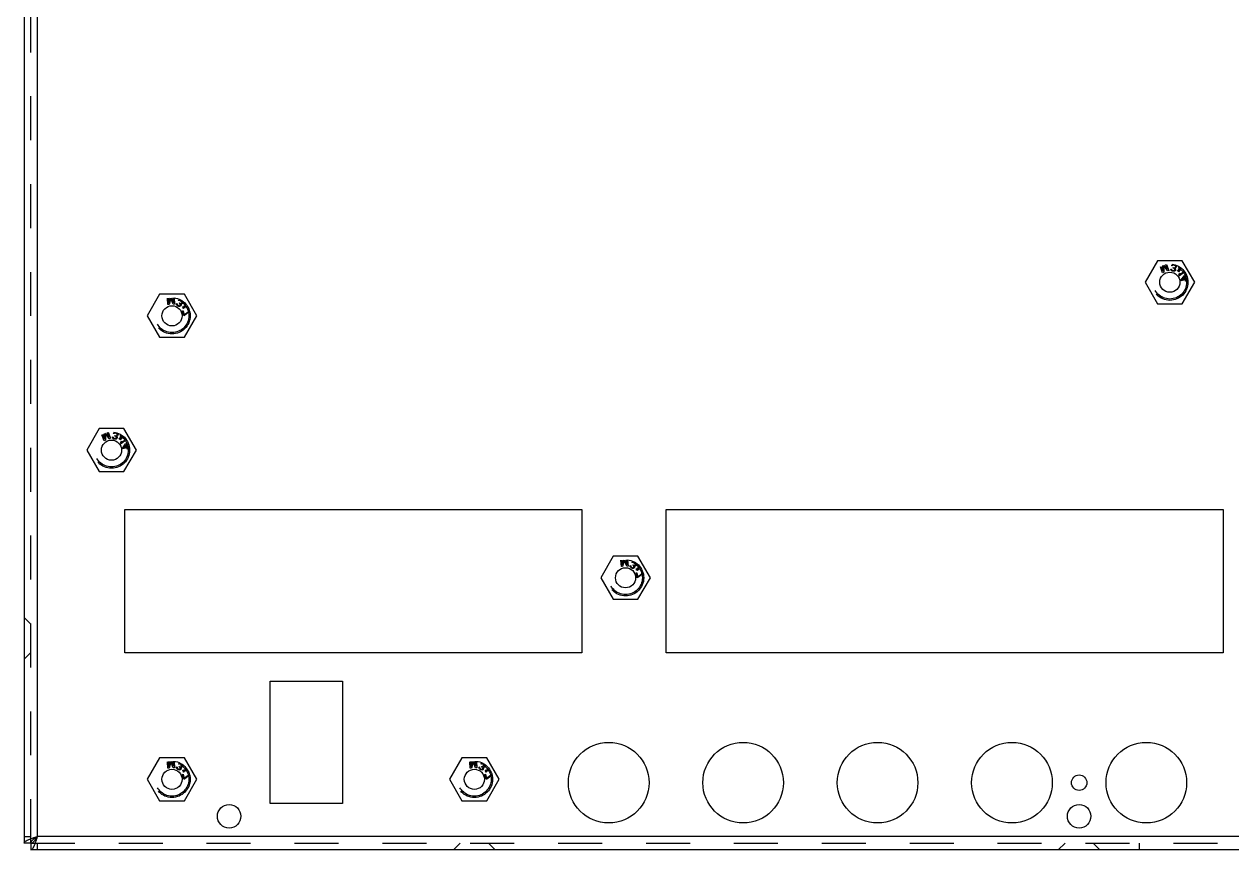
# Model space of a CAD drawing. Header units: millimetres. Extents: x 1262 to 3787, y 0 to 841.
# Drawn here: x 3295.3 to 3475, y 323.7 to 446.6 of the extents above; entities that cross this region are included whole.
import ezdxf

# ---------------------------------------------------------------- set-up
doc = ezdxf.new("R2010")
doc.units = ezdxf.units.MM
doc.header["$LTSCALE"] = 65.395
doc.linetypes.add('HIDDEN', pattern=[0.2, 0.1, -0.1])
doc.layers.get('0').update_dxf_attribs({"linetype": 'CONTINUOUS'})
doc.layers.add('02___PRT_ALL_AXES', color=7, linetype='CONTINUOUS')
doc.layers.add('DEFAULT_2', color=8, linetype='HIDDEN')

msp = doc.modelspace()

# ---------------------------------------------------------------- linework, layer by layer
at = {"color": 3, "linetype": 'Continuous'}
for p, q in [((3295.263, 581.004), (3295.263, 324.704)), ((3297.263, 325.704), (3297.263, 580.004)), ((3310.263, 353.054), (3310.263, 374.354)), ((3310.263, 374.354), (3378.263, 374.354)), ((3378.263, 374.354), (3378.263, 353.054)), ((3390.813, 353.054), (3390.813, 374.354)), ((3390.813, 374.354), (3473.713, 374.354)), ((3473.713, 374.354), (3473.713, 353.054)), ((3378.263, 353.054), (3310.263, 353.054)), ((3473.713, 353.054), (3390.813, 353.054)), ((3331.863, 330.604), (3331.863, 348.804)), ((3331.863, 348.804), (3342.663, 348.804)), ((3342.663, 348.804), (3342.663, 330.604)), ((3342.663, 330.604), (3331.863, 330.604)), ((3481.479, 325.704), (3297.263, 325.704)), ((3708.263, 323.704), (3296.263, 323.704))]:
    msp.add_line(p, q, dxfattribs=at)
at = {"color": 7, "linetype": 'Continuous'}
for p, q in [((3463.916, 411.404), (3462.068, 408.204)), ((3467.611, 411.404), (3463.916, 411.404)), ((3469.458, 408.204), (3467.611, 411.404)), ((3462.068, 408.204), (3463.916, 405.004)), ((3467.611, 405.004), (3469.458, 408.204)), ((3315.416, 406.404), (3313.568, 403.204)), ((3319.111, 406.404), (3315.416, 406.404)), ((3320.958, 403.204), (3319.111, 406.404)), ((3463.916, 405.004), (3467.611, 405.004)), ((3313.568, 403.204), (3315.416, 400.004)), ((3319.111, 400.004), (3320.958, 403.204)), ((3315.416, 400.004), (3319.111, 400.004)), ((3306.416, 386.404), (3304.568, 383.204)), ((3310.111, 386.404), (3306.416, 386.404)), ((3311.958, 383.204), (3310.111, 386.404)), ((3304.568, 383.204), (3306.416, 380.004)), ((3310.111, 380.004), (3311.958, 383.204)), ((3306.416, 380.004), (3310.111, 380.004)), ((3382.916, 367.404), (3381.068, 364.204)), ((3386.611, 367.404), (3382.916, 367.404)), ((3388.458, 364.204), (3386.611, 367.404)), ((3381.068, 364.204), (3382.916, 361.004)), ((3386.611, 361.004), (3388.458, 364.204)), ((3382.916, 361.004), (3386.611, 361.004)), ((3315.416, 337.404), (3313.568, 334.204)), ((3319.111, 337.404), (3315.416, 337.404)), ((3320.958, 334.204), (3319.111, 337.404)), ((3360.416, 337.404), (3358.568, 334.204)), ((3364.111, 337.404), (3360.416, 337.404)), ((3365.958, 334.204), (3364.111, 337.404)), ((3313.568, 334.204), (3315.416, 331.004)), ((3319.111, 331.004), (3320.958, 334.204)), ((3358.568, 334.204), (3360.416, 331.004)), ((3364.111, 331.004), (3365.958, 334.204)), ((3315.416, 331.004), (3319.111, 331.004)), ((3360.416, 331.004), (3364.111, 331.004)), ((3296.263, 324.704), (3295.263, 324.704)), ((3296.263, 324.704), (3296.263, 323.704))]:
    msp.add_line(p, q, dxfattribs=at)
at = {"color": 3, "linetype": 'Continuous'}
for points in [[(3295.972, 325.257), (3296.068, 325.297), (3296.166, 325.334), (3296.263, 325.37)], [(3296.816, 324.412), (3296.857, 324.509), (3296.894, 324.606), (3296.93, 324.704)]]:
    msp.add_open_spline(points, degree=3, dxfattribs=at)
at = {"color": 7, "linetype": 'Continuous'}
for points in [[(3296.263, 324.704), (3296.457, 324.704), (3296.877, 325.06), (3297.108, 325.46), (3297.263, 325.704)], [(3296.263, 324.704), (3296.263, 324.897), (3296.62, 325.317), (3297.02, 325.549), (3297.263, 325.704)]]:
    msp.add_open_spline(points, degree=3, knots=[0, 0, 0, 0, 0.4009489, 1, 1, 1, 1], dxfattribs=at)
at = {"color": 3, "linetype": 'Continuous'}
for points, knots in [([(3296.263, 325.37), (3296.341, 325.399), (3296.673, 325.516), (3297.008, 325.622), (3297.263, 325.704)], [0, 0, 0, 0, 0.2361922, 1, 1, 1, 1]), ([(3296.93, 324.704), (3296.959, 324.781), (3297.076, 325.113), (3297.182, 325.448), (3297.263, 325.704)], [0, 0, 0, 0, 0.2361922, 1, 1, 1, 1]), ([(3295.263, 324.704), (3295.263, 324.815), (3295.518, 325.071), (3295.79, 325.181), (3295.972, 325.257)], [0, 0, 0, 0, 0.3603317, 1, 1, 1, 1]), ([(3296.263, 323.704), (3296.374, 323.704), (3296.63, 323.958), (3296.741, 324.23), (3296.816, 324.412)], [0, 0, 0, 0, 0.3603317, 1, 1, 1, 1])]:
    msp.add_open_spline(points, degree=3, knots=knots, dxfattribs=at)
at = {"layer": '02___PRT_ALL_AXES', "color": 3, "linetype": 'Continuous'}
for centre, radius in [((3465.763, 408.204), 1.5), ((3317.263, 403.204), 1.5), ((3308.263, 383.204), 1.5), ((3384.763, 364.204), 1.5), ((3382.263, 333.704), 6), ((3402.263, 333.704), 6), ((3422.263, 333.704), 6), ((3442.263, 333.704), 6), ((3462.263, 333.704), 6), ((3317.263, 334.204), 1.5), ((3362.263, 334.204), 1.5), ((3452.263, 333.704), 1.15), ((3325.763, 328.704), 1.75), ((3452.263, 328.704), 1.75)]:
    msp.add_circle(centre, radius, dxfattribs=at)
at = {"layer": 'DEFAULT_2', "color": 8, "linetype": 'HIDDEN'}
for p, q in [((3296.263, 324.704), (3296.263, 581.004)), ((3464.689, 409.613), (3464.348, 410.503)), ((3464.458, 410.567), (3464.73, 409.856)), ((3464.73, 409.856), (3464.721, 410.694)), ((3465.448, 409.903), (3464.836, 410.626)), ((3464.836, 410.626), (3464.864, 409.68)), ((3464.877, 410.754), (3465.43, 410.124)), ((3465.43, 410.124), (3465.158, 410.835)), ((3465.282, 410.86), (3465.623, 409.97)), ((3465.623, 409.97), (3465.448, 409.903)), ((3465.893, 410.165), (3465.994, 410.14)), ((3465.893, 410.078), (3465.893, 410.165)), ((3465.953, 409.975), (3465.893, 410.078)), ((3466.023, 409.913), (3465.953, 409.975)), ((3465.994, 410.14), (3466.019, 410.068)), ((3466.003, 410.686), (3466.039, 410.743)), ((3466.104, 410.661), (3466.003, 410.686)), ((3466.019, 410.068), (3466.069, 410.011)), ((3466.159, 409.857), (3466.023, 409.913)), ((3466.039, 410.743), (3466.095, 410.795)), ((3466.069, 410.011), (3466.165, 409.965)), ((3466.095, 410.795), (3466.166, 410.821)), ((3466.135, 410.697), (3466.104, 410.661)), ((3466.186, 410.728), (3466.135, 410.697)), ((3466.2, 409.847), (3466.159, 409.857)), ((3466.165, 409.965), (3466.246, 409.945)), ((3466.166, 410.821), (3466.257, 410.842)), ((3466.231, 410.738), (3466.186, 410.728)), ((3466.346, 409.832), (3466.2, 409.847)), ((3466.338, 410.734), (3466.231, 410.738)), ((3466.246, 409.945), (3466.352, 409.94)), ((3466.248, 410.295), (3466.269, 410.378)), ((3466.329, 410.275), (3466.248, 410.295)), ((3466.257, 410.842), (3466.337, 410.842)), ((3466.269, 410.378), (3466.35, 410.357)), ((3466.44, 410.203), (3466.329, 410.275)), ((3466.459, 410.703), (3466.338, 410.734)), ((3466.437, 409.853), (3466.346, 409.832)), ((3466.35, 410.357), (3466.476, 410.347)), ((3466.352, 409.94), (3466.423, 409.966)), ((3466.423, 409.966), (3466.479, 410.018)), ((3466.539, 409.915), (3466.437, 409.853)), ((3466.47, 410.152), (3466.44, 410.203)), ((3466.555, 410.657), (3466.459, 410.703)), ((3466.49, 410.059), (3466.47, 410.152)), ((3466.476, 410.347), (3466.547, 410.373)), ((3466.479, 410.018), (3466.49, 410.059)), ((3466.613, 410.291), (3466.501, 410.275)), ((3466.501, 410.275), (3466.566, 410.193)), ((3466.51, 410.798), (3466.581, 410.76)), ((3466.58, 409.992), (3466.539, 409.915)), ((3466.547, 410.373), (3466.609, 410.446)), ((3466.59, 410.626), (3466.555, 410.657)), ((3466.566, 410.193), (3466.591, 410.121)), ((3466.591, 410.033), (3466.58, 409.992)), ((3466.581, 410.76), (3466.651, 410.698)), ((3466.62, 410.575), (3466.59, 410.626)), ((3466.591, 410.121), (3466.591, 410.033)), ((3466.609, 410.446), (3466.63, 410.528)), ((3466.669, 410.343), (3466.613, 410.291)), ((3466.63, 410.528), (3466.62, 410.575)), ((3466.651, 410.698), (3466.701, 410.642)), ((3466.71, 410.42), (3466.669, 410.343)), ((3466.701, 410.642), (3466.726, 410.57)), ((3466.731, 410.503), (3466.71, 410.42)), ((3466.726, 410.57), (3466.731, 410.503)), ((3466.903, 409.93), (3467.08, 409.953)), ((3466.906, 409.9), (3466.903, 409.93)), ((3467.054, 409.92), (3466.906, 409.9)), ((3466.962, 409.803), (3467.054, 409.92)), ((3466.995, 409.777), (3466.962, 409.803)), ((3467.087, 409.894), (3466.995, 409.777)), ((3467.061, 410.131), (3467.09, 410.135)), ((3467.08, 409.953), (3467.061, 410.131)), ((3467.103, 409.746), (3467.087, 409.894)), ((3467.09, 410.135), (3467.106, 409.987)), ((3467.106, 409.987), (3467.198, 410.104)), ((3467.29, 409.951), (3467.113, 409.928)), ((3467.113, 409.928), (3467.132, 409.75)), ((3467.231, 410.078), (3467.139, 409.961)), ((3467.139, 409.961), (3467.287, 409.98)), ((3467.198, 410.104), (3467.231, 410.078)), ((3467.239, 409.353), (3467.893, 409.863)), ((3467.287, 409.98), (3467.29, 409.951)), ((3464.864, 409.68), (3464.689, 409.613)), ((3467.132, 409.75), (3467.103, 409.746)), ((3467.105, 409.248), (3467.145, 409.438)), ((3467.181, 409.15), (3467.105, 409.248)), ((3467.145, 409.438), (3467.279, 409.543)), ((3467.968, 409.762), (3467.181, 409.15)), ((3467.279, 409.543), (3467.239, 409.353)), ((3467.433, 408.535), (3467.869, 409.16)), ((3467.463, 408.414), (3467.433, 408.535)), ((3468.02, 408.553), (3467.463, 408.414)), ((3467.904, 409.018), (3467.598, 408.577)), ((3467.598, 408.577), (3467.99, 408.675)), ((3467.869, 409.16), (3467.993, 409.191)), ((3467.99, 408.675), (3467.904, 409.018)), ((3467.993, 409.191), (3468.114, 408.706)), ((3468.071, 408.351), (3468.02, 408.553)), ((3468.195, 408.382), (3468.071, 408.351)), ((3468.114, 408.706), (3468.402, 408.778)), ((3468.425, 408.655), (3468.144, 408.584)), ((3468.144, 408.584), (3468.195, 408.382)), ((3316.643, 404.864), (3316.575, 405.814)), ((3316.83, 404.877), (3316.643, 404.864)), ((3316.699, 405.844), (3316.753, 405.085)), ((3316.753, 405.085), (3316.987, 405.889)), ((3317.078, 405.791), (3316.83, 404.877)), ((3317.454, 404.922), (3317.078, 405.791)), ((3317.155, 405.901), (3317.501, 405.138)), ((3317.501, 405.138), (3317.447, 405.897)), ((3317.641, 404.935), (3317.454, 404.922)), ((3317.573, 405.886), (3317.641, 404.935)), ((3317.93, 404.96), (3317.956, 405.044)), ((3317.958, 404.844), (3317.93, 404.96)), ((3317.956, 405.044), (3318.046, 404.99)), ((3318.008, 404.765), (3317.958, 404.844)), ((3318.122, 404.671), (3318.008, 404.765)), ((3318.046, 404.99), (3318.049, 404.914)), ((3318.049, 404.914), (3318.08, 404.845)), ((3318.08, 404.845), (3318.159, 404.773)), ((3318.157, 404.65), (3318.122, 404.671)), ((3318.293, 404.593), (3318.157, 404.65)), ((3318.159, 404.773), (3318.23, 404.73)), ((3318.213, 405.51), (3318.263, 405.554)), ((3318.302, 405.456), (3318.213, 405.51)), ((3318.23, 404.73), (3318.33, 404.695)), ((3318.263, 405.554), (3318.332, 405.587)), ((3318.387, 404.586), (3318.293, 404.593)), ((3318.342, 405.482), (3318.302, 405.456)), ((3318.33, 404.695), (3318.406, 404.699)), ((3318.332, 405.587), (3318.408, 405.592)), ((3318.334, 405.065), (3318.378, 405.138)), ((3318.405, 405.022), (3318.334, 405.065)), ((3318.399, 405.497), (3318.342, 405.482)), ((3318.378, 405.138), (3318.449, 405.095)), ((3318.502, 404.616), (3318.387, 404.586)), ((3318.446, 405.494), (3318.399, 405.497)), ((3318.491, 404.921), (3318.405, 405.022)), ((3318.406, 404.699), (3318.474, 404.732)), ((3318.408, 405.592), (3318.501, 405.585)), ((3318.546, 405.458), (3318.446, 405.494)), ((3318.449, 405.095), (3318.567, 405.049)), ((3318.474, 404.732), (3318.496, 404.769)), ((3318.504, 404.863), (3318.491, 404.921)), ((3318.496, 404.769), (3318.504, 404.863)), ((3318.501, 405.585), (3318.578, 405.562)), ((3318.564, 404.679), (3318.502, 404.616)), ((3318.653, 405.394), (3318.546, 405.458)), ((3318.585, 404.715), (3318.564, 404.679)), ((3318.567, 405.049), (3318.643, 405.053)), ((3318.57, 404.972), (3318.609, 404.875)), ((3318.681, 404.955), (3318.57, 404.972)), ((3318.611, 404.799), (3318.585, 404.715)), ((3318.609, 404.875), (3318.611, 404.799)), ((3318.643, 405.053), (3318.722, 405.104)), ((3318.732, 405.322), (3318.653, 405.394)), ((3318.75, 404.989), (3318.681, 404.955)), ((3318.722, 405.104), (3318.766, 405.177)), ((3318.73, 405.47), (3318.787, 405.413)), ((3318.757, 405.282), (3318.732, 405.322)), ((3318.812, 405.051), (3318.75, 404.989)), ((3318.77, 405.225), (3318.757, 405.282)), ((3318.766, 405.177), (3318.77, 405.225)), ((3318.787, 405.413), (3318.836, 405.334)), ((3318.855, 405.124), (3318.812, 405.051)), ((3318.836, 405.334), (3318.868, 405.265)), ((3318.849, 404.496), (3318.855, 404.525)), ((3318.996, 404.472), (3318.849, 404.496)), ((3318.871, 405.189), (3318.855, 405.124)), ((3318.855, 404.525), (3319.031, 404.496)), ((3318.868, 405.265), (3318.871, 405.189)), ((3318.874, 404.386), (3318.996, 404.472)), ((3318.898, 404.352), (3318.874, 404.386)), ((3319.02, 404.438), (3318.898, 404.352)), ((3318.993, 404.291), (3319.02, 404.438)), ((3319.055, 404.462), (3319.022, 404.287)), ((3319.031, 404.496), (3319.064, 404.672)), ((3319.231, 404.433), (3319.055, 404.462)), ((3319.064, 404.672), (3319.093, 404.667)), ((3319.093, 404.667), (3319.066, 404.521)), ((3319.066, 404.521), (3319.188, 404.606)), ((3319.212, 404.572), (3319.09, 404.487)), ((3319.09, 404.487), (3319.236, 404.462)), ((3319.188, 404.606), (3319.212, 404.572)), ((3319.236, 404.462), (3319.231, 404.433)), ((3318.84, 403.941), (3318.944, 403.965)), ((3319.004, 403.21), (3318.84, 403.941)), ((3318.944, 403.965), (3319.081, 403.355)), ((3319.022, 404.287), (3318.993, 404.291)), ((3319.108, 403.233), (3319.004, 403.21)), ((3319.081, 403.355), (3319.857, 403.954)), ((3319.889, 403.835), (3319.108, 403.233)), ((3307.189, 384.613), (3306.848, 385.503)), ((3306.958, 385.567), (3307.23, 384.856)), ((3307.364, 384.68), (3307.189, 384.613)), ((3307.23, 384.856), (3307.221, 385.694)), ((3307.948, 384.903), (3307.336, 385.626)), ((3307.336, 385.626), (3307.364, 384.68)), ((3307.377, 385.754), (3307.93, 385.124)), ((3307.93, 385.124), (3307.658, 385.835)), ((3307.782, 385.86), (3308.123, 384.97)), ((3308.123, 384.97), (3307.948, 384.903)), ((3308.393, 385.078), (3308.393, 385.165)), ((3308.393, 385.165), (3308.494, 385.14)), ((3308.453, 384.975), (3308.393, 385.078)), ((3308.523, 384.913), (3308.453, 384.975)), ((3308.494, 385.14), (3308.519, 385.068)), ((3308.503, 385.686), (3308.539, 385.743)), ((3308.604, 385.661), (3308.503, 385.686)), ((3308.519, 385.068), (3308.569, 385.011)), ((3308.659, 384.857), (3308.523, 384.913)), ((3308.539, 385.743), (3308.595, 385.795)), ((3308.569, 385.011), (3308.665, 384.965)), ((3308.595, 385.795), (3308.666, 385.821)), ((3308.635, 385.697), (3308.604, 385.661)), ((3308.686, 385.728), (3308.635, 385.697)), ((3308.7, 384.847), (3308.659, 384.857)), ((3308.665, 384.965), (3308.746, 384.945)), ((3308.666, 385.821), (3308.757, 385.842)), ((3308.731, 385.738), (3308.686, 385.728)), ((3308.846, 384.832), (3308.7, 384.847)), ((3308.838, 385.734), (3308.731, 385.738)), ((3308.746, 384.945), (3308.852, 384.94)), ((3308.748, 385.295), (3308.769, 385.378)), ((3308.829, 385.275), (3308.748, 385.295)), ((3308.757, 385.842), (3308.837, 385.842)), ((3308.769, 385.378), (3308.85, 385.357)), ((3308.94, 385.203), (3308.829, 385.275)), ((3308.959, 385.703), (3308.838, 385.734)), ((3308.937, 384.853), (3308.846, 384.832)), ((3308.85, 385.357), (3308.976, 385.347)), ((3308.852, 384.94), (3308.923, 384.966)), ((3308.923, 384.966), (3308.979, 385.018)), ((3309.039, 384.915), (3308.937, 384.853)), ((3308.97, 385.152), (3308.94, 385.203)), ((3309.055, 385.657), (3308.959, 385.703)), ((3308.99, 385.059), (3308.97, 385.152)), ((3308.976, 385.347), (3309.047, 385.373)), ((3308.979, 385.018), (3308.99, 385.059)), ((3309.113, 385.291), (3309.001, 385.275)), ((3309.001, 385.275), (3309.066, 385.193)), ((3309.01, 385.798), (3309.081, 385.76)), ((3309.08, 384.992), (3309.039, 384.915)), ((3309.047, 385.373), (3309.109, 385.446)), ((3309.09, 385.626), (3309.055, 385.657)), ((3309.066, 385.193), (3309.091, 385.121)), ((3309.091, 385.033), (3309.08, 384.992)), ((3309.081, 385.76), (3309.151, 385.698)), ((3309.12, 385.575), (3309.09, 385.626)), ((3309.091, 385.121), (3309.091, 385.033)), ((3309.109, 385.446), (3309.13, 385.528)), ((3309.169, 385.343), (3309.113, 385.291)), ((3309.13, 385.528), (3309.12, 385.575)), ((3309.151, 385.698), (3309.201, 385.642)), ((3309.21, 385.42), (3309.169, 385.343)), ((3309.201, 385.642), (3309.226, 385.57)), ((3309.231, 385.503), (3309.21, 385.42)), ((3309.226, 385.57), (3309.231, 385.503)), ((3309.403, 384.93), (3309.58, 384.953)), ((3309.406, 384.9), (3309.403, 384.93)), ((3309.554, 384.92), (3309.406, 384.9)), ((3309.462, 384.803), (3309.554, 384.92)), ((3309.495, 384.777), (3309.462, 384.803)), ((3309.587, 384.894), (3309.495, 384.777)), ((3309.561, 385.131), (3309.59, 385.135)), ((3309.58, 384.953), (3309.561, 385.131)), ((3309.603, 384.746), (3309.587, 384.894)), ((3309.59, 385.135), (3309.606, 384.987)), ((3309.632, 384.75), (3309.603, 384.746)), ((3309.606, 384.987), (3309.698, 385.104)), ((3309.79, 384.951), (3309.613, 384.928)), ((3309.613, 384.928), (3309.632, 384.75)), ((3309.731, 385.078), (3309.639, 384.961)), ((3309.639, 384.961), (3309.787, 384.98)), ((3310.468, 384.762), (3309.681, 384.15)), ((3309.698, 385.104), (3309.731, 385.078)), ((3309.739, 384.353), (3310.393, 384.863)), ((3309.787, 384.98), (3309.79, 384.951)), ((3309.605, 384.248), (3309.645, 384.438)), ((3309.681, 384.15), (3309.605, 384.248)), ((3309.645, 384.438), (3309.779, 384.543)), ((3309.779, 384.543), (3309.739, 384.353)), ((3309.933, 383.535), (3310.369, 384.16)), ((3309.963, 383.414), (3309.933, 383.535)), ((3310.52, 383.553), (3309.963, 383.414)), ((3310.404, 384.018), (3310.098, 383.577)), ((3310.098, 383.577), (3310.49, 383.675)), ((3310.369, 384.16), (3310.493, 384.191)), ((3310.49, 383.675), (3310.404, 384.018)), ((3310.493, 384.191), (3310.614, 383.706)), ((3310.571, 383.351), (3310.52, 383.553)), ((3310.695, 383.382), (3310.571, 383.351)), ((3310.614, 383.706), (3310.902, 383.778)), ((3310.925, 383.655), (3310.644, 383.584)), ((3310.644, 383.584), (3310.695, 383.382)), ((3384.143, 365.864), (3384.075, 366.814)), ((3384.199, 366.844), (3384.253, 366.085)), ((3384.253, 366.085), (3384.487, 366.889)), ((3384.578, 366.791), (3384.33, 365.877)), ((3384.954, 365.922), (3384.578, 366.791)), ((3384.655, 366.901), (3385.001, 366.138)), ((3385.001, 366.138), (3384.947, 366.897)), ((3385.073, 366.886), (3385.141, 365.935)), ((3384.33, 365.877), (3384.143, 365.864)), ((3385.141, 365.935), (3384.954, 365.922)), ((3385.43, 365.96), (3385.456, 366.044)), ((3385.458, 365.844), (3385.43, 365.96)), ((3385.456, 366.044), (3385.546, 365.99)), ((3385.508, 365.765), (3385.458, 365.844)), ((3385.622, 365.671), (3385.508, 365.765)), ((3385.546, 365.99), (3385.549, 365.914)), ((3385.549, 365.914), (3385.58, 365.845)), ((3385.58, 365.845), (3385.659, 365.773)), ((3385.657, 365.65), (3385.622, 365.671)), ((3385.793, 365.593), (3385.657, 365.65)), ((3385.659, 365.773), (3385.73, 365.73)), ((3385.713, 366.51), (3385.763, 366.554)), ((3385.802, 366.456), (3385.713, 366.51)), ((3385.73, 365.73), (3385.83, 365.695)), ((3385.763, 366.554), (3385.832, 366.587)), ((3385.887, 365.586), (3385.793, 365.593)), ((3385.842, 366.482), (3385.802, 366.456)), ((3385.83, 365.695), (3385.906, 365.699)), ((3385.832, 366.587), (3385.908, 366.592)), ((3385.834, 366.065), (3385.878, 366.138)), ((3385.905, 366.022), (3385.834, 366.065)), ((3385.899, 366.497), (3385.842, 366.482)), ((3385.878, 366.138), (3385.949, 366.095)), ((3386.002, 365.616), (3385.887, 365.586)), ((3385.946, 366.494), (3385.899, 366.497)), ((3385.991, 365.921), (3385.905, 366.022)), ((3385.906, 365.699), (3385.974, 365.732)), ((3385.908, 366.592), (3386.001, 366.585)), ((3386.046, 366.458), (3385.946, 366.494)), ((3385.949, 366.095), (3386.067, 366.049)), ((3385.974, 365.732), (3385.996, 365.769)), ((3386.004, 365.863), (3385.991, 365.921)), ((3385.996, 365.769), (3386.004, 365.863)), ((3386.001, 366.585), (3386.078, 366.562)), ((3386.064, 365.679), (3386.002, 365.616)), ((3386.153, 366.394), (3386.046, 366.458)), ((3386.085, 365.715), (3386.064, 365.679)), ((3386.067, 366.049), (3386.143, 366.053)), ((3386.07, 365.972), (3386.109, 365.875)), ((3386.181, 365.955), (3386.07, 365.972)), ((3386.111, 365.799), (3386.085, 365.715)), ((3386.109, 365.875), (3386.111, 365.799)), ((3386.143, 366.053), (3386.222, 366.104)), ((3386.232, 366.322), (3386.153, 366.394)), ((3386.25, 365.989), (3386.181, 365.955)), ((3386.222, 366.104), (3386.266, 366.177)), ((3386.23, 366.47), (3386.287, 366.413)), ((3386.257, 366.282), (3386.232, 366.322)), ((3386.312, 366.051), (3386.25, 365.989)), ((3386.27, 366.225), (3386.257, 366.282)), ((3386.266, 366.177), (3386.27, 366.225)), ((3386.287, 366.413), (3386.336, 366.334)), ((3386.355, 366.124), (3386.312, 366.051)), ((3386.336, 366.334), (3386.368, 366.265)), ((3386.34, 364.941), (3386.444, 364.965)), ((3386.504, 364.21), (3386.34, 364.941)), ((3386.349, 365.496), (3386.355, 365.525)), ((3386.496, 365.472), (3386.349, 365.496)), ((3386.371, 366.189), (3386.355, 366.124)), ((3386.355, 365.525), (3386.531, 365.496)), ((3386.368, 366.265), (3386.371, 366.189)), ((3386.374, 365.386), (3386.496, 365.472)), ((3386.398, 365.352), (3386.374, 365.386)), ((3386.52, 365.438), (3386.398, 365.352)), ((3386.444, 364.965), (3386.581, 364.355)), ((3386.493, 365.291), (3386.52, 365.438)), ((3386.522, 365.287), (3386.493, 365.291)), ((3386.555, 365.462), (3386.522, 365.287)), ((3386.531, 365.496), (3386.564, 365.672)), ((3386.731, 365.433), (3386.555, 365.462)), ((3386.564, 365.672), (3386.593, 365.667)), ((3386.593, 365.667), (3386.566, 365.521)), ((3386.566, 365.521), (3386.688, 365.606)), ((3386.581, 364.355), (3387.357, 364.954)), ((3386.712, 365.572), (3386.59, 365.487)), ((3386.59, 365.487), (3386.736, 365.462)), ((3386.688, 365.606), (3386.712, 365.572)), ((3386.736, 365.462), (3386.731, 365.433)), ((3386.608, 364.233), (3386.504, 364.21)), ((3387.389, 364.835), (3386.608, 364.233)), ((3295.263, 358.304), (3296.263, 357.304)), ((3295.263, 352.104), (3296.263, 353.104)), ((3316.643, 335.864), (3316.575, 336.814)), ((3316.699, 336.844), (3316.753, 336.085)), ((3316.753, 336.085), (3316.987, 336.889)), ((3317.078, 336.791), (3316.83, 335.877)), ((3317.454, 335.922), (3317.078, 336.791)), ((3317.155, 336.901), (3317.501, 336.138)), ((3317.501, 336.138), (3317.447, 336.897)), ((3317.573, 336.886), (3317.641, 335.935)), ((3318.213, 336.51), (3318.263, 336.554)), ((3318.302, 336.456), (3318.213, 336.51)), ((3318.263, 336.554), (3318.332, 336.587)), ((3318.342, 336.482), (3318.302, 336.456)), ((3318.332, 336.587), (3318.408, 336.592)), ((3318.334, 336.065), (3318.378, 336.138)), ((3318.399, 336.497), (3318.342, 336.482)), ((3318.378, 336.138), (3318.449, 336.095)), ((3318.446, 336.494), (3318.399, 336.497)), ((3318.408, 336.592), (3318.501, 336.585)), ((3318.546, 336.458), (3318.446, 336.494)), ((3318.449, 336.095), (3318.567, 336.049)), ((3318.501, 336.585), (3318.578, 336.562)), ((3318.653, 336.394), (3318.546, 336.458)), ((3318.643, 336.053), (3318.722, 336.104)), ((3318.732, 336.322), (3318.653, 336.394)), ((3318.722, 336.104), (3318.766, 336.177)), ((3318.73, 336.47), (3318.787, 336.413)), ((3318.757, 336.282), (3318.732, 336.322)), ((3318.77, 336.225), (3318.757, 336.282)), ((3318.766, 336.177), (3318.77, 336.225)), ((3318.787, 336.413), (3318.836, 336.334)), ((3318.855, 336.124), (3318.812, 336.051)), ((3318.836, 336.334), (3318.868, 336.265)), ((3318.871, 336.189), (3318.855, 336.124)), ((3318.868, 336.265), (3318.871, 336.189)), ((3361.643, 335.864), (3361.575, 336.814)), ((3361.699, 336.844), (3361.753, 336.085)), ((3361.753, 336.085), (3361.987, 336.889)), ((3362.078, 336.791), (3361.83, 335.877)), ((3362.454, 335.922), (3362.078, 336.791)), ((3362.155, 336.901), (3362.501, 336.138)), ((3362.501, 336.138), (3362.447, 336.897)), ((3362.573, 336.886), (3362.641, 335.935)), ((3363.213, 336.51), (3363.263, 336.554)), ((3363.302, 336.456), (3363.213, 336.51)), ((3363.263, 336.554), (3363.332, 336.587)), ((3363.342, 336.482), (3363.302, 336.456)), ((3363.332, 336.587), (3363.408, 336.592)), ((3363.334, 336.065), (3363.378, 336.138)), ((3363.399, 336.497), (3363.342, 336.482)), ((3363.378, 336.138), (3363.449, 336.095)), ((3363.446, 336.494), (3363.399, 336.497)), ((3363.408, 336.592), (3363.501, 336.585)), ((3363.546, 336.458), (3363.446, 336.494)), ((3363.449, 336.095), (3363.567, 336.049)), ((3363.501, 336.585), (3363.578, 336.562)), ((3363.653, 336.394), (3363.546, 336.458)), ((3363.643, 336.053), (3363.722, 336.104)), ((3363.732, 336.322), (3363.653, 336.394)), ((3363.722, 336.104), (3363.766, 336.177)), ((3363.73, 336.47), (3363.787, 336.413)), ((3363.757, 336.282), (3363.732, 336.322)), ((3363.77, 336.225), (3363.757, 336.282)), ((3363.766, 336.177), (3363.77, 336.225)), ((3363.787, 336.413), (3363.836, 336.334)), ((3363.855, 336.124), (3363.812, 336.051)), ((3363.836, 336.334), (3363.868, 336.265)), ((3363.871, 336.189), (3363.855, 336.124)), ((3363.868, 336.265), (3363.871, 336.189)), ((3316.83, 335.877), (3316.643, 335.864)), ((3317.641, 335.935), (3317.454, 335.922)), ((3317.93, 335.96), (3317.956, 336.044)), ((3317.958, 335.844), (3317.93, 335.96)), ((3317.956, 336.044), (3318.046, 335.99)), ((3318.008, 335.765), (3317.958, 335.844)), ((3318.122, 335.671), (3318.008, 335.765)), ((3318.046, 335.99), (3318.049, 335.914)), ((3318.049, 335.914), (3318.08, 335.845)), ((3318.08, 335.845), (3318.159, 335.773)), ((3318.157, 335.65), (3318.122, 335.671)), ((3318.293, 335.593), (3318.157, 335.65)), ((3318.159, 335.773), (3318.23, 335.73)), ((3318.23, 335.73), (3318.33, 335.695)), ((3318.387, 335.586), (3318.293, 335.593)), ((3318.33, 335.695), (3318.406, 335.699)), ((3318.405, 336.022), (3318.334, 336.065)), ((3318.502, 335.616), (3318.387, 335.586)), ((3318.491, 335.921), (3318.405, 336.022)), ((3318.406, 335.699), (3318.474, 335.732)), ((3318.474, 335.732), (3318.496, 335.769)), ((3318.504, 335.863), (3318.491, 335.921)), ((3318.496, 335.769), (3318.504, 335.863)), ((3318.564, 335.679), (3318.502, 335.616)), ((3318.585, 335.715), (3318.564, 335.679)), ((3318.567, 336.049), (3318.643, 336.053)), ((3318.57, 335.972), (3318.609, 335.875)), ((3318.681, 335.955), (3318.57, 335.972)), ((3318.611, 335.799), (3318.585, 335.715)), ((3318.609, 335.875), (3318.611, 335.799)), ((3318.75, 335.989), (3318.681, 335.955)), ((3318.812, 336.051), (3318.75, 335.989)), ((3318.84, 334.941), (3318.944, 334.965)), ((3319.004, 334.21), (3318.84, 334.941)), ((3318.849, 335.496), (3318.855, 335.525)), ((3318.996, 335.472), (3318.849, 335.496)), ((3318.855, 335.525), (3319.031, 335.496)), ((3318.874, 335.386), (3318.996, 335.472)), ((3318.898, 335.352), (3318.874, 335.386)), ((3319.02, 335.438), (3318.898, 335.352)), ((3318.944, 334.965), (3319.081, 334.355)), ((3318.993, 335.291), (3319.02, 335.438)), ((3319.022, 335.287), (3318.993, 335.291)), ((3319.055, 335.462), (3319.022, 335.287)), ((3319.031, 335.496), (3319.064, 335.672)), ((3319.231, 335.433), (3319.055, 335.462)), ((3319.064, 335.672), (3319.093, 335.667)), ((3319.093, 335.667), (3319.066, 335.521)), ((3319.066, 335.521), (3319.188, 335.606)), ((3319.081, 334.355), (3319.857, 334.954)), ((3319.212, 335.572), (3319.09, 335.487)), ((3319.09, 335.487), (3319.236, 335.462)), ((3319.889, 334.835), (3319.108, 334.233)), ((3319.188, 335.606), (3319.212, 335.572)), ((3319.236, 335.462), (3319.231, 335.433)), ((3361.83, 335.877), (3361.643, 335.864)), ((3362.641, 335.935), (3362.454, 335.922)), ((3362.93, 335.96), (3362.956, 336.044)), ((3362.958, 335.844), (3362.93, 335.96)), ((3362.956, 336.044), (3363.046, 335.99)), ((3363.008, 335.765), (3362.958, 335.844)), ((3363.122, 335.671), (3363.008, 335.765)), ((3363.046, 335.99), (3363.049, 335.914)), ((3363.049, 335.914), (3363.08, 335.845)), ((3363.08, 335.845), (3363.159, 335.773)), ((3363.157, 335.65), (3363.122, 335.671)), ((3363.293, 335.593), (3363.157, 335.65)), ((3363.159, 335.773), (3363.23, 335.73)), ((3363.23, 335.73), (3363.33, 335.695)), ((3363.387, 335.586), (3363.293, 335.593)), ((3363.33, 335.695), (3363.406, 335.699)), ((3363.405, 336.022), (3363.334, 336.065)), ((3363.502, 335.616), (3363.387, 335.586)), ((3363.491, 335.921), (3363.405, 336.022)), ((3363.406, 335.699), (3363.474, 335.732)), ((3363.474, 335.732), (3363.496, 335.769)), ((3363.504, 335.863), (3363.491, 335.921)), ((3363.496, 335.769), (3363.504, 335.863)), ((3363.564, 335.679), (3363.502, 335.616)), ((3363.585, 335.715), (3363.564, 335.679)), ((3363.567, 336.049), (3363.643, 336.053)), ((3363.681, 335.955), (3363.57, 335.972)), ((3363.57, 335.972), (3363.609, 335.875)), ((3363.611, 335.799), (3363.585, 335.715)), ((3363.609, 335.875), (3363.611, 335.799)), ((3363.75, 335.989), (3363.681, 335.955)), ((3363.812, 336.051), (3363.75, 335.989)), ((3363.84, 334.941), (3363.944, 334.965)), ((3364.004, 334.21), (3363.84, 334.941)), ((3363.849, 335.496), (3363.855, 335.525)), ((3363.996, 335.472), (3363.849, 335.496)), ((3363.855, 335.525), (3364.031, 335.496)), ((3363.874, 335.386), (3363.996, 335.472)), ((3363.898, 335.352), (3363.874, 335.386)), ((3364.02, 335.438), (3363.898, 335.352)), ((3363.944, 334.965), (3364.081, 334.355)), ((3363.993, 335.291), (3364.02, 335.438)), ((3364.022, 335.287), (3363.993, 335.291)), ((3364.055, 335.462), (3364.022, 335.287)), ((3364.031, 335.496), (3364.064, 335.672)), ((3364.231, 335.433), (3364.055, 335.462)), ((3364.064, 335.672), (3364.093, 335.667)), ((3364.093, 335.667), (3364.066, 335.521)), ((3364.066, 335.521), (3364.188, 335.606)), ((3364.081, 334.355), (3364.857, 334.954)), ((3364.212, 335.572), (3364.09, 335.487)), ((3364.09, 335.487), (3364.236, 335.462)), ((3364.889, 334.835), (3364.108, 334.233)), ((3364.188, 335.606), (3364.212, 335.572)), ((3364.236, 335.462), (3364.231, 335.433)), ((3319.108, 334.233), (3319.004, 334.21)), ((3364.108, 334.233), (3364.004, 334.21)), ((3295.263, 325.704), (3296.263, 325.704)), ((3296.263, 324.704), (3481.479, 324.704)), ((3297.263, 323.704), (3297.263, 324.704)), ((3359.163, 323.704), (3360.163, 324.704)), ((3365.363, 323.704), (3364.363, 324.704)), ((3449.163, 323.704), (3450.163, 324.704)), ((3455.363, 323.704), (3454.363, 324.704)), ((3461.263, 323.704), (3461.263, 324.704))]:
    msp.add_line(p, q, dxfattribs=at)
for centre, radius in [((3465.763, 408.204), 2.7), ((3465.763, 408.204), 2.5), ((3317.263, 403.204), 2.7), ((3317.263, 403.204), 2.5), ((3308.263, 383.204), 2.7), ((3308.263, 383.204), 2.5), ((3384.763, 364.204), 2.7), ((3384.763, 364.204), 2.5), ((3317.263, 334.204), 2.7), ((3317.263, 334.204), 2.5), ((3362.263, 334.204), 2.7), ((3362.263, 334.204), 2.5)]:
    msp.add_circle(centre, radius, dxfattribs=at)

doc.saveas('drawing.dxf')
